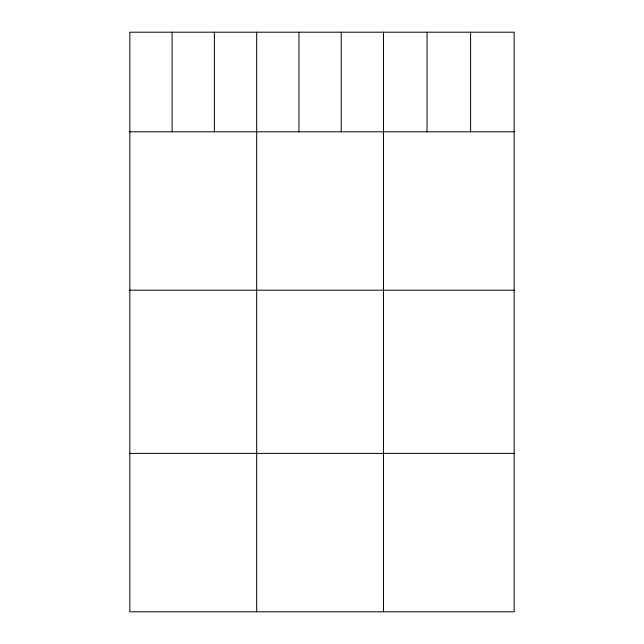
<?xml version="1.0" encoding="UTF-8"?>
<svg xmlns="http://www.w3.org/2000/svg" width="644" height="644" viewBox="0 0 644 644"><rect width="100%" height="100%" fill="white"/><g stroke="black" fill="none" stroke-linecap="round" stroke-linejoin="round"><path stroke-width="0.97" d="M514.162 131.795L514.162 611.8L129.838 611.8L129.838 32.2L514.162 32.2L514.162 131.795L129.838 131.795M129.838 290.194L514.162 290.194M129.838 453.4L514.162 453.4M470.603 32.2L470.603 131.795M427.053 32.2L427.053 131.795M383.494 32.2L383.494 611.8M341.215 32.2L341.215 131.795M298.937 32.2L298.937 131.795M256.666 32.2L256.666 611.8M214.388 32.2L214.388 131.795M172.109 32.2L172.109 131.795"/></g></svg>
